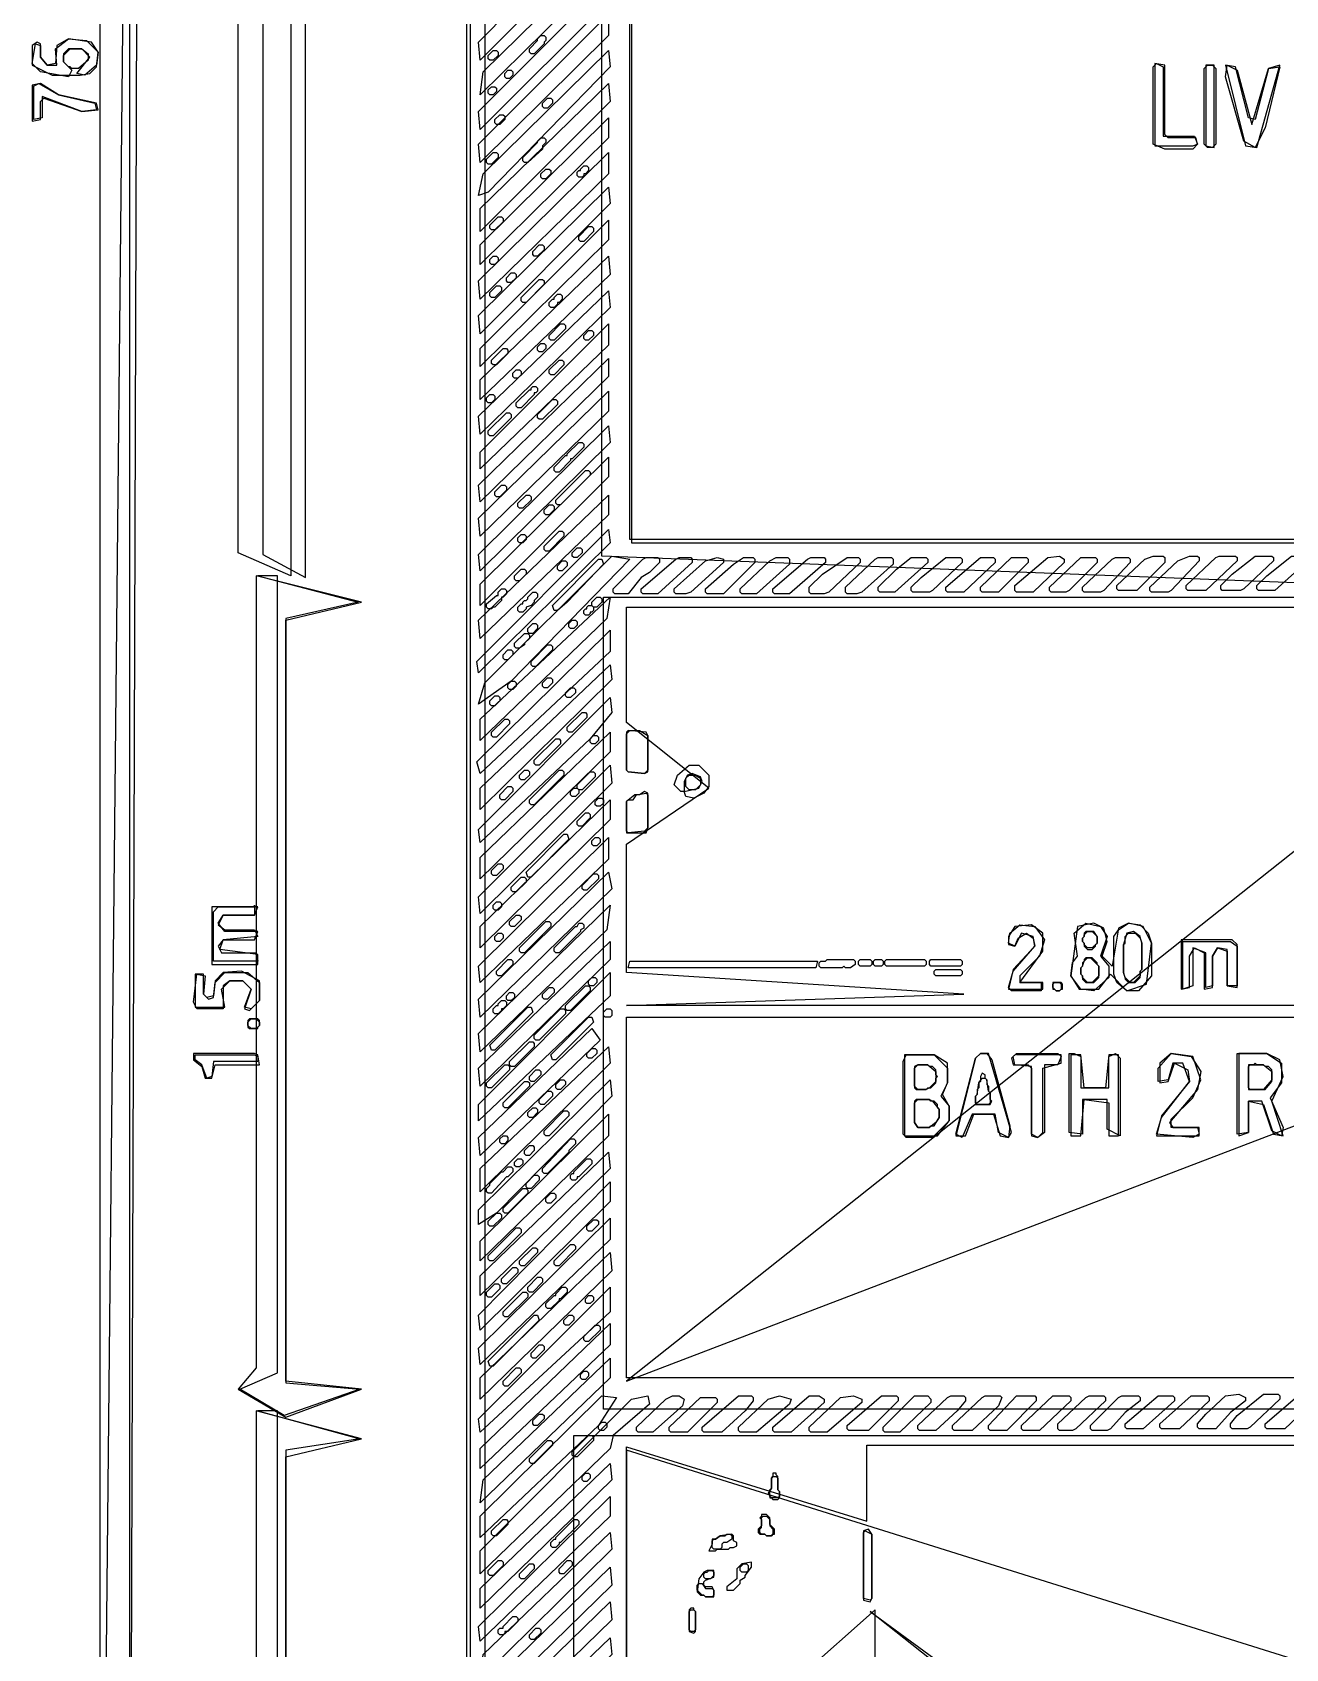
# Model space of a CAD drawing. Header units: millimetres. Extents: x 78 to 4002, y 104 to 3999.
# Drawn here: x 80 to 842, y 1134 to 2115 of the extents above; entities that cross this region are included whole.
import ezdxf

# ---------------------------------------------------------------- set-up
doc = ezdxf.new("R2010")
doc.units = ezdxf.units.MM

msp = doc.modelspace()

# ---------------------------------------------------------------- linework, layer by layer
for points in [[(346, 3513), (2041, 3760), (3743, 3517), (3743, 759), (1400, 759), (1400, 1524), (910, 1107), (441, 1254), (441, 799), (1040, 799), (589, 1156), (1146, 748), (344, 748), (344, 3513)], [(346, 3514), (346, 745), (1145, 745), (1369, 1029), (1400, 748), (3769, 748), (3769, 3517), (2728, 3517), (2728, 3758), (1449, 3758), (1449, 3518), (346, 3518)], [(121, 3530), (121, 730), (149, 3504), (284, 3504), (121, 3530)], [(121, 3529), (283, 3513), (139, 3513), (139, 730), (148, 3529)], [(355, 3508), (355, 753), (1135, 753), (1066, 1031), (1066, 788), (409, 788), (409, 1263), (1072, 1263), (1072, 1541), (1031, 1279), (427, 1279), (427, 1772), (1074, 1772), (426, 1797), (426, 3461), (694, 3506), (355, 3506)], [(220, 3481), (220, 1798), (246, 1784), (246, 3454), (284, 3465), (220, 3481)], [(226, 3473), (283, 3464), (237, 3456), (237, 1785), (205, 1799), (205, 3473)], [(3648, 3461), (2771, 3461), (2771, 1761), (2518, 3198), (628, 3198), (628, 2157), (444, 3255), (444, 1805), (1083, 1805), (441, 1296), (1703, 1778), (1952, 1000), (1952, 1776), (2572, 1776), (1990, 1597), (1990, 811), (2676, 811), (2852, 1780), (2964, 809), (3667, 809), (2945, 2193), (3294, 2542), (3659, 2061), (3659, 3461)], [(443, 3253), (622, 3253), (622, 2157), (637, 3256), (2517, 3256), (2517, 2048), (2681, 1760), (2880, 2241), (3100, 1783), (2881, 1564), (2853, 1780), (2753, 1564), (2572, 1781), (1954, 1781), (1954, 1223), (1703, 1778), (1088, 1525), (869, 1720), (1080, 1807), (443, 1807), (443, 3253)], [(430, 2189), (430, 2176), (352, 2098), (351, 2109), (430, 2189)], [(430, 2166), (431, 2155), (352, 2077), (354, 2091), (430, 2166)], [(430, 2146), (431, 2135), (352, 2056), (351, 2067), (430, 2146)], [(430, 2126), (430, 2113), (352, 2036), (351, 2047), (430, 2126)], [(120, 2103), (119, 2095), (112, 2089), (107, 2090), (115, 2100), (110, 2105), (102, 2105), (99, 2102), (99, 2097), (104, 2092), (102, 2088), (85, 2091), (80, 2096), (82, 2108), (85, 2107), (85, 2100), (89, 2095), (95, 2095), (94, 2105), (102, 2111), (113, 2110), (120, 2103)], [(120, 2103), (116, 2109), (102, 2111), (95, 2107), (94, 2096), (89, 2095), (85, 2100), (85, 2108), (83, 2109), (80, 2107), (80, 2095), (92, 2089), (109, 2089), (115, 2090), (119, 2094), (120, 2103)], [(391, 2113), (392, 2112), (392, 2110), (391, 2109), (391, 2108), (385, 2102), (383, 2102), (382, 2103), (382, 2105), (387, 2110), (387, 2111), (389, 2113), (391, 2113)], [(99, 2101), (103, 2105), (110, 2105), (114, 2102), (114, 2098), (108, 2093), (104, 2093), (103, 2094), (102, 2094), (99, 2097), (99, 2101)], [(430, 2104), (431, 2094), (357, 2018), (351, 2016), (354, 2029), (430, 2104)], [(362, 2104), (363, 2103), (363, 2101), (360, 2098), (358, 2098), (357, 2099), (357, 2101), (360, 2104), (362, 2104)], [(369, 2092), (371, 2092), (372, 2091), (372, 2089), (370, 2087), (368, 2087), (367, 2088), (367, 2090), (369, 2092)], [(763, 2096), (767, 2094), (767, 2052), (786, 2052), (788, 2047), (785, 2044), (768, 2044), (761, 2047), (761, 2094), (763, 2096)], [(762, 2096), (762, 2046), (785, 2046), (788, 2047), (787, 2051), (770, 2051), (768, 2053), (768, 2095), (762, 2096)], [(794, 2095), (797, 2095), (799, 2093), (799, 2047), (797, 2045), (794, 2045), (792, 2047), (792, 2093), (794, 2095)], [(793, 2095), (793, 2046), (798, 2045), (798, 2093), (798, 2095), (793, 2095)], [(806, 2095), (812, 2092), (821, 2059), (831, 2093), (838, 2094), (829, 2057), (823, 2045), (816, 2049), (805, 2088), (806, 2095)], [(805, 2095), (817, 2046), (824, 2045), (838, 2095), (831, 2093), (823, 2062), (819, 2063), (811, 2094), (805, 2095)], [(80, 2082), (84, 2084), (96, 2077), (118, 2072), (119, 2068), (110, 2067), (86, 2076), (86, 2063), (81, 2062), (81, 2082)], [(80, 2083), (80, 2061), (85, 2062), (85, 2073), (87, 2075), (110, 2067), (120, 2068), (119, 2072), (96, 2077), (85, 2084), (80, 2083)], [(430, 2084), (431, 2073), (352, 1994), (352, 2008), (430, 2084)], [(359, 2082), (361, 2082), (362, 2081), (362, 2079), (360, 2077), (358, 2077), (357, 2078), (357, 2080), (359, 2082)], [(395, 2075), (396, 2074), (396, 2072), (393, 2069), (391, 2069), (390, 2070), (390, 2072), (393, 2075), (395, 2075)], [(430, 2063), (430, 2051), (352, 1974), (352, 1986), (430, 2063)], [(366, 2065), (367, 2064), (367, 2062), (364, 2059), (362, 2059), (361, 2060), (361, 2062), (364, 2065), (366, 2065)], [(430, 2042), (430, 2029), (352, 1953), (351, 1964), (430, 2042)], [(362, 2042), (363, 2041), (363, 2039), (359, 2035), (357, 2035), (356, 2036), (356, 2038), (360, 2042), (362, 2042)], [(391, 2051), (392, 2050), (392, 2048), (390, 2046), (390, 2044), (381, 2036), (379, 2036), (378, 2037), (378, 2039), (387, 2048), (387, 2049), (389, 2051), (391, 2051)], [(394, 2032), (395, 2031), (395, 2029), (392, 2026), (390, 2026), (389, 2027), (389, 2029), (392, 2032), (394, 2032)], [(417, 2034), (418, 2033), (418, 2031), (416, 2029), (415, 2029), (415, 2028), (414, 2027), (412, 2027), (411, 2028), (411, 2030), (412, 2031), (413, 2031), (413, 2032), (415, 2034), (417, 2034)], [(430, 2021), (431, 2011), (352, 1932), (351, 1943), (430, 2021)], [(365, 2003), (366, 2002), (366, 2000), (361, 1995), (359, 1995), (358, 1996), (358, 1998), (363, 2003), (365, 2003)], [(430, 2001), (430, 1989), (352, 1912), (352, 1923), (430, 2001)], [(420, 1997), (421, 1996), (421, 1994), (415, 1988), (413, 1988), (412, 1989), (412, 1991), (418, 1997), (420, 1997)], [(390, 1986), (391, 1985), (391, 1983), (387, 1979), (385, 1979), (384, 1980), (384, 1982), (388, 1986), (390, 1986)], [(430, 1979), (431, 1968), (352, 1892), (352, 1904), (430, 1979)], [(360, 1979), (362, 1979), (363, 1978), (363, 1976), (361, 1974), (359, 1974), (358, 1975), (358, 1977), (360, 1979)], [(373, 1969), (374, 1968), (374, 1966), (371, 1963), (369, 1963), (368, 1964), (368, 1966), (371, 1969), (373, 1969)], [(390, 1965), (391, 1964), (391, 1962), (380, 1951), (378, 1951), (377, 1952), (377, 1954), (388, 1965), (390, 1965)], [(430, 1958), (431, 1948), (352, 1871), (351, 1882), (430, 1958)], [(364, 1961), (365, 1960), (365, 1958), (361, 1954), (359, 1954), (358, 1955), (358, 1957), (362, 1961), (364, 1961)], [(401, 1956), (402, 1955), (402, 1953), (400, 1951), (399, 1951), (399, 1950), (397, 1948), (395, 1948), (394, 1949), (394, 1951), (396, 1953), (397, 1953), (397, 1954), (399, 1956), (401, 1956)], [(430, 1938), (430, 1925), (352, 1850), (352, 1860), (430, 1938)], [(403, 1938), (404, 1937), (404, 1935), (397, 1928), (395, 1928), (394, 1929), (394, 1931), (401, 1938), (403, 1938)], [(420, 1934), (421, 1933), (421, 1931), (418, 1928), (416, 1928), (415, 1929), (415, 1931), (418, 1934), (420, 1934)], [(389, 1926), (391, 1926), (392, 1925), (392, 1923), (390, 1921), (388, 1921), (387, 1922), (387, 1924), (389, 1926)], [(430, 1917), (430, 1906), (352, 1830), (351, 1840), (430, 1917)], [(368, 1923), (369, 1922), (369, 1920), (362, 1913), (360, 1913), (359, 1914), (359, 1916), (366, 1923), (368, 1923)], [(402, 1916), (403, 1915), (403, 1913), (397, 1907), (395, 1907), (394, 1908), (394, 1910), (400, 1916), (402, 1916)], [(374, 1910), (376, 1910), (377, 1909), (377, 1907), (375, 1905), (373, 1905), (372, 1906), (372, 1908), (374, 1910)], [(430, 1897), (430, 1885), (352, 1809), (351, 1820), (430, 1897)], [(358, 1895), (360, 1895), (361, 1894), (361, 1892), (359, 1890), (357, 1890), (356, 1891), (356, 1893), (358, 1895)], [(386, 1900), (387, 1899), (387, 1897), (386, 1896), (385, 1896), (385, 1895), (377, 1887), (375, 1887), (374, 1888), (374, 1890), (382, 1898), (383, 1898), (383, 1899), (384, 1900), (386, 1900)], [(398, 1892), (399, 1891), (399, 1889), (390, 1880), (388, 1880), (387, 1881), (387, 1883), (396, 1892), (398, 1892)], [(430, 1876), (431, 1866), (352, 1788), (351, 1798), (430, 1876)], [(370, 1884), (371, 1883), (371, 1881), (360, 1870), (358, 1870), (357, 1871), (357, 1873), (368, 1884), (370, 1884)], [(414, 1866), (415, 1865), (415, 1863), (408, 1856), (407, 1856), (407, 1855), (400, 1848), (398, 1848), (397, 1849), (397, 1851), (404, 1858), (405, 1858), (405, 1859), (412, 1866), (414, 1866)], [(430, 1857), (430, 1845), (352, 1767), (352, 1780), (430, 1857)], [(418, 1849), (419, 1848), (419, 1846), (401, 1828), (399, 1828), (398, 1829), (398, 1831), (416, 1849), (418, 1849)], [(367, 1840), (368, 1839), (368, 1837), (364, 1833), (362, 1833), (361, 1834), (361, 1836), (365, 1840), (367, 1840)], [(430, 1834), (430, 1822), (352, 1747), (351, 1758), (430, 1834)], [(382, 1834), (383, 1833), (383, 1831), (378, 1826), (376, 1826), (375, 1827), (375, 1829), (380, 1834), (382, 1834)], [(396, 1828), (397, 1827), (397, 1825), (394, 1822), (392, 1822), (391, 1823), (391, 1825), (394, 1828), (396, 1828)], [(430, 1813), (431, 1805), (351, 1726), (350, 1733), (430, 1813)], [(377, 1810), (379, 1810), (380, 1809), (380, 1807), (378, 1805), (376, 1805), (375, 1806), (375, 1808), (377, 1810)], [(402, 1812), (403, 1811), (403, 1809), (394, 1800), (392, 1800), (391, 1801), (391, 1803), (400, 1812), (402, 1812)], [(443, 1795), (371, 1721), (351, 1707), (355, 1720), (432, 1797), (443, 1795)], [(413, 1802), (414, 1801), (414, 1799), (411, 1796), (409, 1796), (408, 1797), (408, 1799), (411, 1802), (413, 1802)], [(707, 1795), (707, 1793), (688, 1775), (678, 1775), (677, 1776), (677, 1779), (697, 1796), (704, 1797), (707, 1795)], [(768, 1796), (768, 1793), (751, 1776), (740, 1776), (739, 1777), (739, 1779), (756, 1795), (761, 1797), (767, 1797), (768, 1796)], [(789, 1796), (789, 1794), (772, 1776), (770, 1775), (760, 1775), (759, 1776), (759, 1778), (776, 1794), (783, 1797), (788, 1797), (789, 1796)], [(812, 1796), (812, 1794), (793, 1776), (782, 1776), (781, 1777), (781, 1779), (799, 1796), (801, 1797), (811, 1797), (812, 1796)], [(834, 1796), (834, 1794), (816, 1777), (814, 1776), (803, 1776), (802, 1777), (802, 1779), (809, 1786), (823, 1797), (833, 1797), (834, 1796)], [(855, 1796), (855, 1794), (835, 1776), (825, 1776), (824, 1777), (824, 1779), (830, 1785), (845, 1797), (854, 1797), (855, 1796)], [(379, 1789), (380, 1788), (380, 1786), (376, 1782), (374, 1782), (373, 1783), (373, 1785), (377, 1789), (379, 1789)], [(426, 1795), (427, 1792), (405, 1769), (399, 1764), (397, 1764), (396, 1767), (424, 1795), (426, 1795)], [(404, 1794), (405, 1793), (405, 1791), (402, 1788), (400, 1788), (399, 1789), (399, 1791), (402, 1794), (404, 1794)], [(461, 1795), (461, 1793), (455, 1787), (450, 1784), (442, 1774), (434, 1774), (433, 1775), (433, 1777), (451, 1795), (453, 1796), (460, 1796), (461, 1795)], [(481, 1795), (481, 1793), (460, 1774), (451, 1774), (450, 1775), (450, 1777), (471, 1795), (473, 1796), (480, 1796), (481, 1795)], [(500, 1795), (500, 1793), (480, 1775), (477, 1774), (471, 1774), (470, 1775), (470, 1777), (489, 1794), (496, 1796), (500, 1795)], [(519, 1795), (519, 1793), (500, 1774), (490, 1774), (489, 1775), (489, 1777), (506, 1792), (512, 1796), (518, 1796), (519, 1795)], [(540, 1795), (540, 1792), (520, 1774), (511, 1774), (510, 1775), (510, 1777), (528, 1794), (532, 1796), (539, 1796), (540, 1795)], [(562, 1795), (562, 1793), (540, 1774), (531, 1774), (530, 1775), (530, 1777), (551, 1795), (553, 1796), (561, 1796), (562, 1795)], [(583, 1795), (583, 1793), (564, 1775), (561, 1774), (553, 1774), (552, 1775), (552, 1778), (560, 1786), (575, 1796), (582, 1796), (583, 1795)], [(603, 1795), (603, 1792), (584, 1775), (581, 1774), (575, 1774), (574, 1775), (574, 1778), (592, 1795), (594, 1796), (602, 1796), (603, 1795)], [(624, 1795), (624, 1793), (604, 1775), (595, 1775), (594, 1776), (594, 1778), (605, 1789), (614, 1796), (623, 1796), (624, 1795)], [(645, 1795), (645, 1793), (627, 1776), (625, 1775), (615, 1775), (614, 1776), (614, 1778), (620, 1784), (635, 1796), (644, 1796), (645, 1795)], [(665, 1795), (665, 1793), (646, 1775), (636, 1775), (635, 1776), (635, 1778), (656, 1796), (664, 1796), (665, 1795)], [(685, 1795), (685, 1793), (667, 1775), (657, 1775), (656, 1776), (656, 1778), (675, 1796), (684, 1796), (685, 1795)], [(727, 1795), (727, 1793), (710, 1776), (708, 1775), (699, 1775), (698, 1776), (698, 1778), (717, 1796), (726, 1796), (727, 1795)], [(747, 1795), (747, 1793), (731, 1776), (729, 1775), (719, 1775), (718, 1776), (718, 1778), (736, 1795), (738, 1796), (746, 1796), (747, 1795)], [(216, 1785), (216, 1304), (205, 1291), (234, 1274), (280, 1291), (234, 1296), (234, 1758), (280, 1769), (216, 1785)], [(217, 1785), (278, 1769), (234, 1759), (234, 1295), (279, 1291), (233, 1275), (206, 1291), (229, 1301), (229, 1785)], [(367, 1777), (368, 1776), (368, 1774), (366, 1772), (365, 1772), (365, 1770), (361, 1766), (360, 1766), (359, 1765), (357, 1765), (356, 1766), (356, 1768), (362, 1773), (363, 1773), (363, 1775), (365, 1777), (367, 1777)], [(431, 1772), (429, 1759), (352, 1685), (352, 1698), (431, 1772)], [(386, 1775), (387, 1774), (387, 1772), (385, 1770), (385, 1769), (383, 1767), (380, 1766), (380, 1765), (378, 1763), (376, 1763), (375, 1764), (375, 1766), (377, 1768), (378, 1768), (378, 1769), (379, 1770), (380, 1770), (381, 1771), (381, 1772), (384, 1775), (386, 1775)], [(420, 1767), (421, 1766), (421, 1764), (420, 1763), (419, 1763), (419, 1762), (418, 1761), (416, 1761), (415, 1762), (415, 1764), (416, 1765), (417, 1765), (417, 1766), (418, 1767), (420, 1767)], [(425, 1772), (426, 1771), (426, 1769), (423, 1766), (421, 1766), (420, 1767), (420, 1769), (423, 1772), (425, 1772)], [(1044, 1767), (864, 1742), (902, 1625), (1040, 1524), (441, 1524), (646, 1531), (441, 1544), (441, 1622), (491, 1656), (441, 1696), (441, 1766), (1044, 1766)], [(408, 1758), (410, 1758), (411, 1757), (411, 1755), (409, 1753), (407, 1753), (406, 1754), (406, 1756), (408, 1758)], [(431, 1752), (431, 1739), (352, 1665), (350, 1672), (431, 1752)], [(381, 1750), (382, 1749), (382, 1747), (379, 1744), (379, 1743), (376, 1741), (374, 1741), (373, 1742), (373, 1744), (379, 1750), (381, 1750)], [(386, 1756), (387, 1755), (387, 1753), (384, 1750), (382, 1750), (381, 1751), (381, 1753), (384, 1756), (386, 1756)], [(371, 1740), (372, 1739), (372, 1737), (369, 1734), (367, 1734), (366, 1735), (366, 1737), (369, 1740), (371, 1740)], [(395, 1743), (396, 1742), (396, 1740), (386, 1730), (384, 1730), (383, 1731), (383, 1733), (393, 1743), (395, 1743)], [(431, 1731), (432, 1722), (352, 1643), (352, 1656), (431, 1731)], [(371, 1721), (373, 1721), (374, 1720), (374, 1718), (372, 1716), (370, 1716), (369, 1717), (369, 1719), (371, 1721)], [(395, 1723), (396, 1722), (396, 1720), (393, 1717), (391, 1717), (390, 1718), (390, 1720), (393, 1723), (395, 1723)], [(431, 1711), (432, 1702), (419, 1686), (352, 1623), (351, 1631), (431, 1711)], [(363, 1712), (364, 1711), (364, 1709), (361, 1706), (359, 1706), (358, 1707), (358, 1709), (361, 1712), (363, 1712)], [(409, 1717), (410, 1716), (410, 1714), (407, 1711), (405, 1711), (404, 1712), (404, 1714), (407, 1717), (409, 1717)], [(369, 1698), (370, 1697), (370, 1695), (362, 1687), (360, 1687), (359, 1688), (359, 1690), (367, 1698), (369, 1698)], [(416, 1702), (417, 1701), (417, 1699), (408, 1690), (406, 1690), (405, 1691), (405, 1693), (414, 1702), (416, 1702)], [(431, 1690), (431, 1678), (352, 1601), (352, 1614), (431, 1690)], [(443, 1691), (449, 1691), (454, 1688), (454, 1667), (452, 1665), (442, 1666), (441, 1667), (441, 1689), (443, 1691)], [(442, 1691), (441, 1690), (441, 1667), (442, 1666), (452, 1665), (454, 1666), (454, 1688), (453, 1690), (442, 1691)], [(400, 1686), (401, 1685), (401, 1683), (388, 1670), (386, 1670), (385, 1671), (385, 1673), (398, 1686), (400, 1686)], [(421, 1688), (423, 1688), (424, 1687), (424, 1685), (422, 1683), (420, 1683), (419, 1684), (419, 1686), (421, 1688)], [(431, 1670), (432, 1659), (352, 1580), (351, 1590), (431, 1670)], [(479, 1670), (485, 1670), (491, 1664), (491, 1657), (488, 1653), (482, 1650), (477, 1651), (476, 1654), (485, 1656), (487, 1660), (486, 1663), (481, 1665), (478, 1664), (476, 1660), (476, 1654), (474, 1654), (470, 1658), (472, 1664), (479, 1670)], [(381, 1667), (382, 1666), (382, 1664), (379, 1661), (377, 1661), (376, 1662), (376, 1664), (379, 1667), (381, 1667)], [(402, 1667), (403, 1666), (403, 1664), (385, 1646), (383, 1646), (382, 1647), (382, 1649), (400, 1667), (402, 1667)], [(421, 1666), (422, 1665), (422, 1663), (414, 1655), (412, 1655), (411, 1656), (411, 1658), (419, 1666), (421, 1666)], [(479, 1664), (483, 1664), (486, 1662), (486, 1658), (483, 1655), (479, 1655), (477, 1657), (477, 1662), (479, 1664)], [(431, 1649), (431, 1637), (352, 1559), (352, 1572), (431, 1649)], [(371, 1657), (372, 1656), (372, 1654), (367, 1649), (365, 1649), (364, 1650), (364, 1652), (369, 1657), (371, 1657)], [(409, 1656), (411, 1656), (412, 1655), (412, 1653), (410, 1651), (408, 1651), (407, 1652), (407, 1654), (409, 1656)], [(424, 1650), (426, 1650), (427, 1649), (427, 1647), (425, 1645), (423, 1645), (422, 1646), (422, 1648), (424, 1650)], [(452, 1654), (449, 1652), (446, 1652), (441, 1648), (441, 1629), (453, 1629), (454, 1632), (454, 1653), (452, 1654)], [(453, 1653), (454, 1652), (454, 1632), (452, 1630), (442, 1629), (441, 1630), (441, 1648), (442, 1649), (445, 1649), (447, 1652), (453, 1653)], [(418, 1641), (419, 1640), (419, 1638), (414, 1633), (412, 1633), (411, 1634), (411, 1636), (416, 1641), (418, 1641)], [(430, 1626), (430, 1613), (352, 1538), (351, 1548), (430, 1626)], [(405, 1628), (406, 1625), (383, 1602), (381, 1602), (380, 1605), (403, 1628), (405, 1628)], [(422, 1626), (424, 1626), (425, 1625), (425, 1623), (423, 1621), (421, 1621), (420, 1622), (420, 1624), (422, 1626)], [(365, 1610), (366, 1609), (366, 1607), (362, 1603), (360, 1603), (359, 1604), (359, 1606), (363, 1610), (365, 1610)], [(430, 1605), (432, 1595), (352, 1517), (351, 1528), (430, 1605)], [(379, 1602), (380, 1601), (380, 1599), (374, 1593), (372, 1593), (371, 1594), (371, 1596), (377, 1602), (379, 1602)], [(423, 1604), (424, 1603), (424, 1601), (417, 1594), (415, 1594), (414, 1595), (414, 1597), (421, 1604), (423, 1604)], [(217, 1584), (189, 1584), (189, 1549), (217, 1549), (217, 1555), (194, 1558), (196, 1564), (215, 1564), (217, 1569), (197, 1569), (193, 1574), (196, 1579), (215, 1579), (217, 1584)], [(215, 1585), (215, 1579), (196, 1579), (193, 1573), (197, 1570), (215, 1570), (217, 1566), (196, 1564), (193, 1560), (195, 1556), (216, 1556), (217, 1551), (190, 1551), (190, 1581), (193, 1584), (215, 1584)], [(431, 1585), (429, 1570), (352, 1496), (351, 1507), (431, 1585)], [(362, 1587), (364, 1587), (365, 1586), (365, 1584), (363, 1582), (361, 1582), (360, 1583), (360, 1585), (362, 1587)], [(376, 1579), (377, 1578), (377, 1576), (373, 1572), (371, 1572), (370, 1573), (370, 1575), (374, 1579), (376, 1579)], [(394, 1575), (395, 1574), (395, 1572), (379, 1556), (377, 1556), (376, 1557), (376, 1559), (392, 1575), (394, 1575)], [(414, 1574), (415, 1573), (415, 1571), (413, 1570), (413, 1569), (400, 1556), (398, 1556), (397, 1557), (397, 1559), (410, 1572), (411, 1572), (412, 1574), (414, 1574)], [(680, 1573), (689, 1572), (695, 1564), (692, 1554), (680, 1542), (680, 1538), (693, 1538), (693, 1533), (675, 1533), (673, 1535), (676, 1545), (689, 1560), (688, 1566), (681, 1568), (677, 1560), (673, 1562), (674, 1568), (680, 1573)], [(677, 1572), (673, 1566), (673, 1561), (677, 1560), (679, 1565), (684, 1568), (688, 1565), (689, 1560), (676, 1546), (673, 1534), (694, 1534), (694, 1538), (680, 1538), (694, 1557), (694, 1568), (687, 1573), (677, 1572)], [(720, 1574), (729, 1572), (733, 1566), (729, 1554), (734, 1548), (734, 1541), (725, 1533), (717, 1534), (711, 1542), (712, 1550), (715, 1554), (713, 1568), (720, 1574)], [(715, 1572), (711, 1542), (716, 1534), (728, 1534), (735, 1543), (745, 1533), (757, 1537), (760, 1562), (755, 1572), (746, 1574), (740, 1571), (736, 1548), (730, 1554), (733, 1563), (731, 1571), (725, 1574), (715, 1572)], [(746, 1574), (753, 1573), (758, 1568), (760, 1562), (760, 1542), (752, 1533), (745, 1533), (739, 1538), (737, 1543), (737, 1566), (740, 1570), (746, 1574)], [(431, 1563), (431, 1552), (352, 1475), (351, 1486), (431, 1563)], [(363, 1568), (365, 1568), (366, 1567), (366, 1565), (364, 1563), (362, 1563), (361, 1564), (361, 1566), (363, 1568)], [(721, 1569), (724, 1569), (727, 1566), (727, 1562), (724, 1559), (721, 1559), (719, 1561), (719, 1562), (718, 1563), (718, 1565), (719, 1566), (719, 1567), (721, 1569)], [(720, 1569), (719, 1568), (719, 1566), (718, 1565), (718, 1563), (719, 1562), (719, 1560), (721, 1558), (724, 1558), (726, 1560), (726, 1561), (727, 1562), (727, 1566), (725, 1569), (720, 1569)], [(749, 1569), (745, 1568), (743, 1561), (743, 1544), (744, 1540), (746, 1538), (750, 1538), (753, 1541), (753, 1545), (754, 1546), (754, 1562), (753, 1566), (749, 1569)], [(746, 1568), (750, 1568), (753, 1565), (754, 1562), (754, 1546), (753, 1545), (753, 1542), (749, 1538), (747, 1538), (744, 1541), (743, 1544), (743, 1561), (744, 1562), (744, 1566), (746, 1568)], [(778, 1564), (778, 1534), (783, 1535), (783, 1554), (786, 1559), (792, 1556), (792, 1534), (797, 1535), (797, 1554), (800, 1559), (806, 1557), (806, 1536), (812, 1535), (812, 1561), (809, 1564), (778, 1564)], [(778, 1563), (808, 1563), (812, 1560), (812, 1536), (806, 1536), (806, 1558), (800, 1559), (797, 1554), (797, 1536), (793, 1535), (793, 1556), (785, 1559), (785, 1536), (779, 1534), (779, 1563)], [(371, 1552), (372, 1551), (372, 1549), (365, 1542), (363, 1542), (362, 1543), (362, 1545), (369, 1552), (371, 1552)], [(557, 1551), (556, 1547), (442, 1547), (443, 1551), (557, 1551)], [(558, 1548), (558, 1550), (559, 1551), (562, 1551), (563, 1552), (579, 1552), (580, 1551), (580, 1549), (577, 1547), (574, 1547), (573, 1548), (572, 1547), (559, 1547), (558, 1548)], [(582, 1551), (583, 1552), (589, 1552), (590, 1551), (590, 1549), (589, 1548), (583, 1548), (582, 1549), (582, 1551)], [(591, 1551), (592, 1552), (596, 1552), (597, 1551), (597, 1549), (596, 1548), (592, 1548), (591, 1549), (591, 1551)], [(598, 1551), (599, 1552), (622, 1552), (623, 1551), (623, 1549), (622, 1548), (599, 1548), (598, 1549), (598, 1551)], [(625, 1551), (626, 1552), (644, 1552), (645, 1551), (645, 1549), (644, 1548), (626, 1548), (625, 1549), (625, 1551)], [(721, 1553), (723, 1553), (728, 1548), (728, 1542), (724, 1538), (721, 1538), (718, 1541), (718, 1542), (717, 1543), (717, 1547), (718, 1548), (719, 1551), (721, 1553)], [(720, 1553), (719, 1552), (719, 1551), (718, 1550), (718, 1548), (717, 1547), (717, 1543), (718, 1542), (718, 1540), (720, 1538), (725, 1538), (728, 1541), (728, 1548), (727, 1549), (727, 1550), (724, 1553), (720, 1553)], [(218, 1538), (218, 1527), (213, 1522), (209, 1523), (213, 1534), (208, 1539), (200, 1539), (196, 1536), (196, 1522), (180, 1522), (178, 1526), (180, 1543), (185, 1542), (184, 1531), (187, 1528), (190, 1529), (191, 1538), (197, 1544), (211, 1544), (218, 1538)], [(218, 1539), (207, 1545), (196, 1544), (191, 1539), (190, 1530), (186, 1529), (184, 1531), (184, 1543), (179, 1543), (179, 1523), (197, 1523), (195, 1534), (200, 1539), (208, 1539), (213, 1534), (209, 1522), (212, 1521), (218, 1527), (218, 1539)], [(431, 1544), (431, 1530), (351, 1454), (351, 1464), (431, 1544)], [(420, 1541), (422, 1541), (423, 1540), (423, 1538), (421, 1536), (419, 1536), (418, 1537), (418, 1539), (420, 1541)], [(628, 1545), (629, 1546), (644, 1546), (645, 1545), (645, 1543), (644, 1542), (629, 1542), (628, 1543), (628, 1545)], [(370, 1532), (372, 1532), (373, 1531), (373, 1529), (371, 1527), (369, 1527), (368, 1528), (368, 1530), (370, 1532)], [(396, 1535), (397, 1534), (397, 1532), (393, 1528), (391, 1528), (390, 1529), (390, 1531), (394, 1535), (396, 1535)], [(418, 1536), (419, 1535), (419, 1533), (407, 1521), (405, 1521), (404, 1522), (404, 1524), (416, 1536), (418, 1536)], [(700, 1537), (701, 1538), (704, 1538), (705, 1537), (705, 1534), (704, 1533), (702, 1533), (700, 1535), (700, 1537)], [(700, 1538), (700, 1534), (701, 1534), (702, 1533), (704, 1533), (705, 1534), (706, 1534), (706, 1537), (705, 1538), (700, 1538)], [(383, 1523), (384, 1520), (361, 1497), (359, 1497), (358, 1500), (381, 1523), (383, 1523)], [(367, 1527), (368, 1526), (368, 1524), (366, 1522), (365, 1522), (365, 1521), (363, 1519), (361, 1519), (360, 1520), (360, 1522), (362, 1524), (363, 1524), (363, 1525), (365, 1527), (367, 1527)], [(403, 1522), (404, 1521), (404, 1519), (388, 1503), (386, 1503), (385, 1504), (385, 1506), (401, 1522), (403, 1522)], [(429, 1522), (431, 1522), (432, 1521), (432, 1518), (431, 1517), (428, 1517), (427, 1518), (427, 1520), (429, 1522)], [(213, 1516), (216, 1516), (218, 1514), (218, 1512), (216, 1510), (213, 1510), (211, 1512), (211, 1514), (213, 1516)], [(212, 1516), (211, 1515), (211, 1511), (212, 1510), (217, 1510), (217, 1511), (218, 1512), (218, 1515), (217, 1516), (212, 1516)], [(420, 1517), (421, 1514), (398, 1491), (396, 1491), (395, 1494), (418, 1517), (420, 1517)], [(1043, 1511), (1043, 1298), (1004, 1337), (1004, 1433), (958, 1455), (918, 1420), (898, 1298), (441, 1298), (441, 1517), (1043, 1517)], [(420, 1510), (425, 1503), (352, 1433), (351, 1444), (420, 1510)], [(384, 1502), (385, 1501), (385, 1499), (373, 1487), (371, 1487), (370, 1488), (370, 1490), (382, 1502), (384, 1502)], [(178, 1494), (178, 1491), (183, 1487), (185, 1480), (189, 1480), (191, 1488), (218, 1488), (217, 1494), (215, 1495), (178, 1495)], [(179, 1494), (215, 1494), (217, 1493), (217, 1490), (190, 1490), (189, 1481), (186, 1480), (183, 1488), (179, 1491), (179, 1494)], [(430, 1499), (431, 1489), (352, 1411), (352, 1425), (430, 1499)], [(422, 1498), (423, 1497), (423, 1495), (420, 1492), (418, 1492), (417, 1493), (417, 1495), (420, 1498), (422, 1498)], [(611, 1494), (628, 1494), (636, 1486), (636, 1477), (632, 1469), (637, 1463), (637, 1454), (627, 1444), (611, 1444), (609, 1446), (609, 1490), (611, 1494)], [(610, 1494), (610, 1445), (630, 1445), (637, 1454), (637, 1463), (633, 1470), (636, 1477), (636, 1489), (628, 1494), (610, 1494)], [(656, 1495), (660, 1495), (663, 1491), (674, 1451), (673, 1444), (667, 1447), (665, 1458), (651, 1458), (645, 1444), (641, 1446), (653, 1492), (656, 1495)], [(656, 1495), (653, 1492), (641, 1445), (647, 1445), (652, 1458), (664, 1458), (668, 1445), (673, 1444), (675, 1447), (661, 1495), (656, 1495)], [(678, 1495), (675, 1492), (676, 1488), (685, 1488), (687, 1486), (687, 1445), (691, 1444), (694, 1447), (694, 1486), (705, 1489), (705, 1494), (678, 1494)], [(678, 1495), (703, 1495), (705, 1493), (703, 1488), (695, 1488), (695, 1447), (691, 1444), (687, 1446), (687, 1487), (677, 1488), (676, 1493), (678, 1495)], [(713, 1495), (717, 1493), (717, 1474), (734, 1474), (734, 1493), (738, 1495), (741, 1492), (741, 1445), (733, 1449), (733, 1467), (718, 1467), (718, 1446), (710, 1447), (710, 1495)], [(711, 1494), (711, 1445), (717, 1445), (719, 1467), (734, 1465), (734, 1445), (740, 1445), (740, 1494), (734, 1494), (732, 1474), (719, 1474), (717, 1494), (711, 1494)], [(772, 1495), (784, 1493), (790, 1484), (788, 1473), (771, 1453), (773, 1450), (788, 1450), (789, 1446), (785, 1444), (763, 1446), (766, 1456), (783, 1478), (779, 1489), (773, 1489), (770, 1479), (764, 1478), (764, 1486), (772, 1495)], [(772, 1495), (765, 1489), (765, 1477), (770, 1478), (774, 1489), (782, 1485), (783, 1478), (766, 1457), (763, 1445), (789, 1445), (789, 1450), (772, 1450), (772, 1455), (785, 1468), (790, 1479), (785, 1493), (772, 1495)], [(814, 1495), (830, 1495), (839, 1489), (839, 1477), (832, 1468), (840, 1450), (839, 1445), (833, 1448), (827, 1466), (819, 1466), (819, 1447), (812, 1446), (812, 1495)], [(813, 1495), (813, 1445), (819, 1447), (819, 1466), (828, 1464), (834, 1446), (840, 1445), (833, 1466), (840, 1481), (838, 1491), (830, 1495), (813, 1495)], [(369, 1488), (370, 1487), (370, 1485), (359, 1474), (357, 1474), (356, 1475), (356, 1477), (367, 1488), (369, 1488)], [(388, 1485), (389, 1484), (389, 1482), (385, 1478), (383, 1478), (382, 1479), (382, 1481), (386, 1485), (388, 1485)], [(618, 1488), (624, 1488), (629, 1484), (629, 1478), (625, 1474), (623, 1473), (618, 1473), (616, 1475), (616, 1486), (618, 1488)], [(616, 1487), (616, 1474), (617, 1473), (623, 1473), (624, 1474), (626, 1474), (629, 1477), (629, 1480), (630, 1481), (629, 1482), (629, 1485), (627, 1487), (625, 1487), (624, 1488), (618, 1488), (616, 1487)], [(657, 1483), (656, 1481), (656, 1478), (655, 1477), (655, 1474), (654, 1473), (654, 1470), (653, 1469), (653, 1464), (662, 1464), (663, 1466), (662, 1467), (662, 1471), (661, 1472), (660, 1479), (659, 1480), (659, 1482), (657, 1483)], [(819, 1488), (819, 1473), (829, 1473), (833, 1478), (833, 1485), (831, 1487), (829, 1487), (828, 1488), (824, 1488), (823, 1489), (822, 1488), (819, 1488)], [(820, 1488), (828, 1488), (833, 1484), (833, 1479), (828, 1473), (820, 1473), (819, 1474), (819, 1487), (820, 1488)], [(431, 1479), (432, 1469), (362, 1398), (351, 1391), (351, 1400), (431, 1479)], [(381, 1478), (382, 1477), (382, 1475), (369, 1462), (367, 1462), (366, 1463), (366, 1465), (379, 1478), (381, 1478)], [(403, 1479), (404, 1478), (404, 1476), (401, 1473), (399, 1473), (398, 1474), (398, 1476), (401, 1479), (403, 1479)], [(657, 1480), (659, 1480), (660, 1479), (660, 1476), (661, 1475), (661, 1472), (662, 1471), (662, 1465), (661, 1464), (654, 1464), (653, 1465), (653, 1469), (654, 1470), (655, 1477), (657, 1480)], [(395, 1472), (396, 1471), (396, 1469), (391, 1464), (389, 1464), (388, 1465), (388, 1467), (393, 1472), (395, 1472)], [(618, 1467), (625, 1467), (627, 1466), (631, 1461), (631, 1456), (629, 1453), (625, 1450), (618, 1450), (616, 1453), (616, 1465), (618, 1467)], [(617, 1467), (616, 1466), (616, 1453), (618, 1450), (625, 1450), (626, 1451), (628, 1451), (631, 1456), (631, 1461), (630, 1462), (630, 1464), (628, 1466), (626, 1466), (625, 1467), (617, 1467)], [(430, 1458), (430, 1445), (352, 1369), (352, 1381), (430, 1458)], [(386, 1462), (387, 1461), (387, 1459), (384, 1456), (382, 1456), (381, 1457), (381, 1459), (384, 1462), (386, 1462)], [(405, 1460), (406, 1459), (406, 1457), (394, 1445), (392, 1445), (391, 1446), (391, 1448), (403, 1460), (405, 1460)], [(366, 1445), (368, 1445), (369, 1444), (369, 1442), (367, 1440), (365, 1440), (364, 1441), (364, 1443), (366, 1445)], [(409, 1443), (410, 1442), (410, 1440), (406, 1436), (406, 1435), (393, 1422), (391, 1422), (390, 1423), (390, 1425), (407, 1443), (409, 1443)], [(430, 1435), (431, 1425), (352, 1348), (352, 1360), (430, 1435)], [(384, 1439), (385, 1438), (385, 1436), (382, 1433), (380, 1433), (379, 1434), (379, 1436), (382, 1439), (384, 1439)], [(371, 1426), (372, 1425), (372, 1423), (369, 1420), (368, 1420), (359, 1410), (357, 1410), (356, 1411), (356, 1413), (358, 1415), (358, 1416), (365, 1423), (366, 1423), (369, 1426), (371, 1426)], [(375, 1431), (377, 1431), (378, 1430), (378, 1428), (376, 1426), (374, 1426), (373, 1427), (373, 1429), (375, 1431)], [(419, 1431), (420, 1430), (420, 1428), (412, 1420), (411, 1420), (411, 1419), (410, 1418), (408, 1418), (407, 1419), (407, 1421), (408, 1422), (409, 1422), (409, 1423), (417, 1431), (419, 1431)], [(431, 1417), (431, 1405), (352, 1327), (351, 1336), (431, 1417)], [(387, 1421), (388, 1420), (388, 1418), (383, 1413), (381, 1413), (380, 1414), (380, 1416), (385, 1421), (387, 1421)], [(380, 1413), (381, 1412), (381, 1410), (369, 1398), (367, 1398), (366, 1399), (366, 1401), (378, 1413), (380, 1413)], [(397, 1410), (398, 1409), (398, 1407), (395, 1404), (393, 1404), (392, 1405), (392, 1407), (395, 1410), (397, 1410)], [(431, 1395), (431, 1382), (352, 1306), (351, 1316), (431, 1395)], [(364, 1398), (365, 1397), (365, 1395), (360, 1390), (358, 1390), (357, 1391), (357, 1393), (362, 1398), (364, 1398)], [(423, 1394), (424, 1393), (424, 1391), (420, 1387), (418, 1387), (417, 1388), (417, 1390), (421, 1394), (423, 1394)], [(376, 1389), (377, 1388), (377, 1386), (360, 1369), (358, 1369), (357, 1370), (357, 1372), (374, 1389), (376, 1389)], [(386, 1377), (387, 1376), (387, 1374), (379, 1366), (377, 1366), (376, 1367), (376, 1369), (384, 1377), (386, 1377)], [(409, 1379), (410, 1378), (410, 1376), (400, 1366), (398, 1366), (397, 1367), (397, 1369), (407, 1379), (409, 1379)], [(431, 1374), (432, 1363), (352, 1285), (352, 1298), (431, 1374)], [(374, 1365), (375, 1364), (375, 1362), (368, 1355), (366, 1355), (365, 1356), (365, 1358), (372, 1365), (374, 1365)], [(363, 1355), (364, 1354), (364, 1352), (359, 1347), (357, 1347), (356, 1348), (356, 1350), (361, 1355), (363, 1355)], [(389, 1359), (390, 1358), (390, 1356), (384, 1350), (382, 1350), (381, 1351), (381, 1353), (387, 1359), (389, 1359)], [(431, 1353), (431, 1338), (352, 1265), (351, 1273), (431, 1353)], [(380, 1350), (381, 1349), (381, 1347), (369, 1335), (367, 1335), (366, 1336), (366, 1338), (378, 1350), (380, 1350)], [(404, 1353), (405, 1352), (405, 1350), (401, 1346), (400, 1346), (400, 1345), (395, 1340), (393, 1340), (392, 1341), (392, 1343), (397, 1348), (398, 1348), (398, 1349), (402, 1353), (404, 1353)], [(418, 1348), (420, 1348), (421, 1347), (421, 1345), (419, 1343), (417, 1343), (416, 1344), (416, 1346), (418, 1348)], [(387, 1336), (388, 1333), (360, 1305), (358, 1305), (357, 1308), (385, 1336), (387, 1336)], [(408, 1336), (409, 1335), (409, 1333), (406, 1330), (404, 1330), (403, 1331), (403, 1333), (406, 1336), (408, 1336)], [(431, 1331), (431, 1318), (352, 1243), (352, 1255), (431, 1331)], [(424, 1330), (425, 1329), (425, 1327), (418, 1320), (416, 1320), (415, 1321), (415, 1323), (422, 1330), (424, 1330)], [(390, 1318), (391, 1317), (391, 1315), (386, 1310), (384, 1310), (383, 1311), (383, 1313), (388, 1318), (390, 1318)], [(431, 1310), (431, 1298), (352, 1222), (354, 1236), (431, 1310)], [(376, 1304), (377, 1303), (377, 1301), (369, 1293), (367, 1293), (366, 1294), (366, 1296), (374, 1304), (376, 1304)], [(415, 1302), (417, 1302), (418, 1301), (418, 1299), (416, 1297), (414, 1297), (413, 1298), (413, 1300), (415, 1302)], [(454, 1287), (455, 1282), (433, 1263), (431, 1255), (352, 1179), (352, 1193), (444, 1285), (454, 1287)], [(435, 1286), (424, 1269), (352, 1201), (352, 1214), (426, 1287), (435, 1286)], [(476, 1285), (475, 1281), (457, 1265), (448, 1265), (447, 1266), (447, 1268), (465, 1285), (469, 1287), (473, 1287), (476, 1285)], [(496, 1285), (496, 1283), (478, 1265), (468, 1265), (467, 1266), (467, 1268), (486, 1286), (495, 1286), (496, 1285)], [(518, 1286), (518, 1284), (513, 1278), (499, 1265), (488, 1265), (487, 1266), (487, 1268), (509, 1287), (517, 1287), (518, 1286)], [(541, 1285), (540, 1282), (520, 1265), (510, 1265), (509, 1266), (509, 1268), (527, 1285), (534, 1287), (541, 1285)], [(561, 1285), (561, 1283), (541, 1265), (531, 1265), (530, 1266), (530, 1268), (552, 1287), (558, 1287), (561, 1285)], [(584, 1285), (584, 1283), (563, 1265), (553, 1265), (552, 1266), (552, 1268), (571, 1286), (579, 1287), (584, 1285)], [(606, 1286), (606, 1284), (588, 1266), (576, 1266), (575, 1267), (575, 1269), (596, 1287), (605, 1287), (606, 1286)], [(626, 1285), (626, 1283), (607, 1265), (598, 1265), (597, 1266), (597, 1268), (616, 1287), (624, 1287), (626, 1285)], [(647, 1286), (647, 1284), (642, 1278), (629, 1266), (619, 1266), (618, 1267), (618, 1269), (636, 1286), (638, 1287), (646, 1287), (647, 1286)], [(669, 1286), (667, 1281), (651, 1266), (640, 1266), (639, 1267), (639, 1269), (657, 1286), (659, 1287), (668, 1287), (669, 1286)], [(690, 1286), (690, 1284), (672, 1266), (662, 1266), (661, 1267), (661, 1269), (678, 1287), (689, 1287), (690, 1286)], [(711, 1286), (711, 1284), (692, 1266), (682, 1266), (681, 1267), (681, 1269), (700, 1287), (710, 1287), (711, 1286)], [(732, 1286), (732, 1284), (714, 1267), (712, 1266), (704, 1266), (703, 1267), (703, 1270), (720, 1286), (722, 1287), (731, 1287), (732, 1286)], [(753, 1286), (753, 1284), (744, 1277), (735, 1267), (733, 1266), (724, 1266), (723, 1267), (723, 1269), (740, 1286), (742, 1287), (752, 1287), (753, 1286)], [(774, 1286), (774, 1284), (755, 1267), (745, 1267), (744, 1268), (744, 1270), (764, 1287), (773, 1287), (774, 1286)], [(795, 1286), (795, 1284), (777, 1267), (766, 1267), (765, 1268), (765, 1270), (784, 1287), (794, 1287), (795, 1286)], [(817, 1286), (817, 1284), (808, 1277), (799, 1267), (789, 1267), (788, 1268), (788, 1270), (793, 1276), (805, 1287), (813, 1288), (817, 1286)], [(838, 1287), (838, 1285), (820, 1268), (818, 1267), (809, 1267), (808, 1268), (808, 1270), (812, 1275), (828, 1288), (837, 1288), (838, 1287)], [(860, 1287), (860, 1285), (841, 1267), (830, 1267), (829, 1268), (829, 1270), (850, 1288), (859, 1288), (860, 1287)], [(216, 1278), (216, 803), (206, 794), (248, 777), (242, 791), (280, 795), (234, 795), (234, 1250), (280, 1261), (216, 1278)], [(217, 1278), (279, 1261), (234, 1254), (234, 799), (279, 795), (241, 791), (247, 777), (207, 792), (229, 801), (229, 1278)], [(390, 1276), (391, 1275), (391, 1273), (387, 1269), (385, 1269), (384, 1270), (384, 1272), (388, 1276), (390, 1276)], [(426, 1271), (428, 1271), (429, 1270), (429, 1268), (427, 1266), (425, 1266), (424, 1267), (424, 1269), (426, 1271)], [(395, 1260), (396, 1259), (396, 1257), (385, 1246), (383, 1246), (382, 1247), (382, 1249), (393, 1260), (395, 1260)], [(420, 1263), (421, 1262), (421, 1260), (411, 1250), (409, 1250), (408, 1251), (408, 1253), (418, 1263), (420, 1263)], [(1040, 1258), (863, 1229), (1039, 968), (592, 968), (592, 1157), (547, 1117), (588, 946), (865, 946), (871, 898), (871, 963), (1035, 963), (1035, 801), (827, 801), (827, 930), (684, 930), (684, 799), (441, 799), (441, 1256), (587, 1211), (587, 1257), (1040, 1257)], [(431, 1246), (432, 1236), (352, 1158), (352, 1170), (431, 1246)], [(416, 1240), (418, 1240), (419, 1239), (419, 1237), (417, 1235), (415, 1235), (414, 1236), (414, 1238), (416, 1240)], [(530, 1240), (530, 1238), (529, 1237), (529, 1231), (527, 1228), (528, 1227), (528, 1225), (529, 1225), (530, 1224), (533, 1224), (534, 1225), (534, 1229), (533, 1230), (533, 1238), (532, 1239), (532, 1240), (530, 1240)], [(530, 1238), (532, 1238), (533, 1237), (533, 1230), (534, 1229), (534, 1226), (533, 1225), (529, 1225), (528, 1226), (528, 1230), (529, 1231), (529, 1237), (530, 1238)], [(431, 1226), (431, 1214), (352, 1138), (351, 1147), (431, 1226)], [(368, 1212), (369, 1211), (369, 1209), (362, 1202), (360, 1202), (359, 1203), (359, 1205), (366, 1212), (368, 1212)], [(411, 1212), (412, 1211), (412, 1209), (401, 1198), (400, 1198), (400, 1197), (398, 1195), (396, 1195), (395, 1196), (395, 1198), (397, 1200), (398, 1200), (398, 1201), (409, 1212), (411, 1212)], [(523, 1215), (523, 1214), (522, 1213), (523, 1212), (523, 1208), (521, 1206), (521, 1204), (522, 1203), (525, 1203), (526, 1202), (529, 1202), (530, 1203), (531, 1203), (531, 1206), (528, 1209), (528, 1213), (526, 1215), (523, 1215)], [(524, 1214), (526, 1214), (528, 1212), (528, 1208), (530, 1206), (530, 1203), (529, 1202), (526, 1202), (525, 1203), (523, 1203), (522, 1204), (522, 1206), (523, 1207), (523, 1213), (524, 1214)], [(431, 1204), (432, 1194), (352, 1115), (354, 1130), (431, 1204)], [(508, 1198), (506, 1199), (506, 1202), (505, 1203), (498, 1202), (495, 1200), (493, 1200), (493, 1197), (491, 1193), (495, 1193), (496, 1194), (503, 1194), (504, 1195), (506, 1195), (508, 1196), (508, 1198)], [(505, 1202), (505, 1200), (502, 1198), (500, 1198), (499, 1197), (499, 1195), (498, 1194), (494, 1194), (493, 1195), (493, 1199), (494, 1200), (495, 1200), (498, 1202), (501, 1202), (502, 1203), (504, 1203), (505, 1202)], [(585, 1205), (585, 1163), (589, 1162), (590, 1164), (590, 1203), (588, 1206), (585, 1205)], [(586, 1205), (590, 1203), (590, 1164), (589, 1163), (585, 1164), (585, 1204), (586, 1205)], [(431, 1183), (432, 1172), (352, 1094), (351, 1105), (431, 1183)], [(365, 1187), (366, 1186), (366, 1184), (360, 1178), (358, 1178), (357, 1179), (357, 1181), (363, 1187), (365, 1187)], [(384, 1185), (385, 1184), (385, 1182), (379, 1176), (377, 1176), (376, 1177), (376, 1179), (382, 1185), (384, 1185)], [(407, 1187), (408, 1186), (408, 1184), (403, 1179), (401, 1179), (400, 1180), (400, 1182), (405, 1187), (407, 1187)], [(490, 1181), (488, 1180), (485, 1176), (484, 1168), (486, 1166), (488, 1166), (489, 1165), (494, 1165), (494, 1169), (493, 1171), (489, 1171), (488, 1172), (488, 1174), (489, 1175), (494, 1177), (494, 1181), (490, 1181)], [(488, 1177), (488, 1179), (489, 1180), (490, 1180), (491, 1181), (493, 1181), (494, 1180), (494, 1178), (492, 1176), (489, 1176), (488, 1177)], [(517, 1186), (511, 1185), (508, 1182), (508, 1176), (502, 1171), (502, 1169), (506, 1169), (510, 1173), (510, 1175), (513, 1177), (513, 1178), (517, 1183), (517, 1186)], [(512, 1185), (514, 1185), (515, 1184), (515, 1181), (514, 1180), (511, 1180), (510, 1181), (510, 1183), (512, 1185)], [(484, 1172), (485, 1173), (487, 1173), (489, 1170), (493, 1170), (494, 1169), (494, 1166), (493, 1165), (489, 1165), (488, 1166), (487, 1166), (484, 1169), (484, 1172)], [(431, 1162), (432, 1151), (352, 1073), (351, 1084), (431, 1162)], [(374, 1153), (375, 1152), (375, 1150), (369, 1144), (367, 1144), (367, 1143), (366, 1142), (364, 1142), (363, 1143), (363, 1145), (364, 1146), (366, 1146), (366, 1147), (372, 1153), (374, 1153)], [(480, 1158), (479, 1157), (479, 1144), (482, 1143), (483, 1144), (483, 1156), (482, 1157), (482, 1158), (480, 1158)], [(480, 1157), (482, 1157), (483, 1156), (483, 1145), (482, 1144), (480, 1144), (479, 1145), (479, 1156), (480, 1157)], [(431, 1140), (432, 1130), (351, 1051), (354, 1066), (431, 1140)], [(388, 1146), (389, 1145), (389, 1143), (385, 1139), (383, 1139), (382, 1140), (382, 1142), (386, 1146), (388, 1146)]]:
    msp.add_lwpolyline(points, close=True)

doc.saveas('drawing.dxf')
